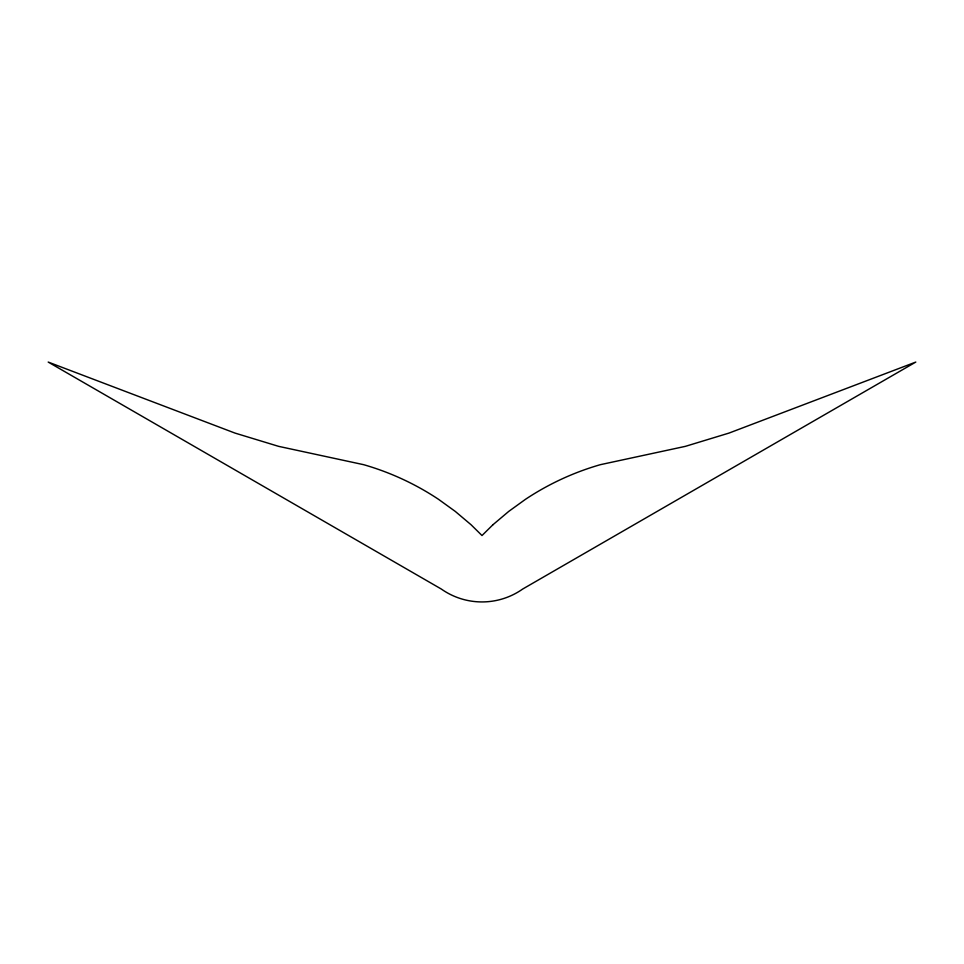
<?xml version="1.0" encoding="UTF-8"?>
<svg xmlns="http://www.w3.org/2000/svg" width="964" height="964" viewBox="0 0 964 964"><rect width="100%" height="100%" fill="white"/><g stroke="black" fill="none" stroke-linecap="round" stroke-linejoin="round"><path stroke-width="1.45" d="M492.929 524.753L482 535.538L471.071 524.753L455.261 511.402L438.487 499.292A269.595 269.595 0 0 0 363.657 464.684L278.632 446.356L234.975 433.077L48.2 362.066L441.271 589.016A70.673 70.673 0 0 0 522.729 589.016L915.8 362.066L729.025 433.077L685.368 446.356L600.343 464.684A269.595 269.595 0 0 0 525.513 499.292L508.739 511.402L492.929 524.753"/></g></svg>
